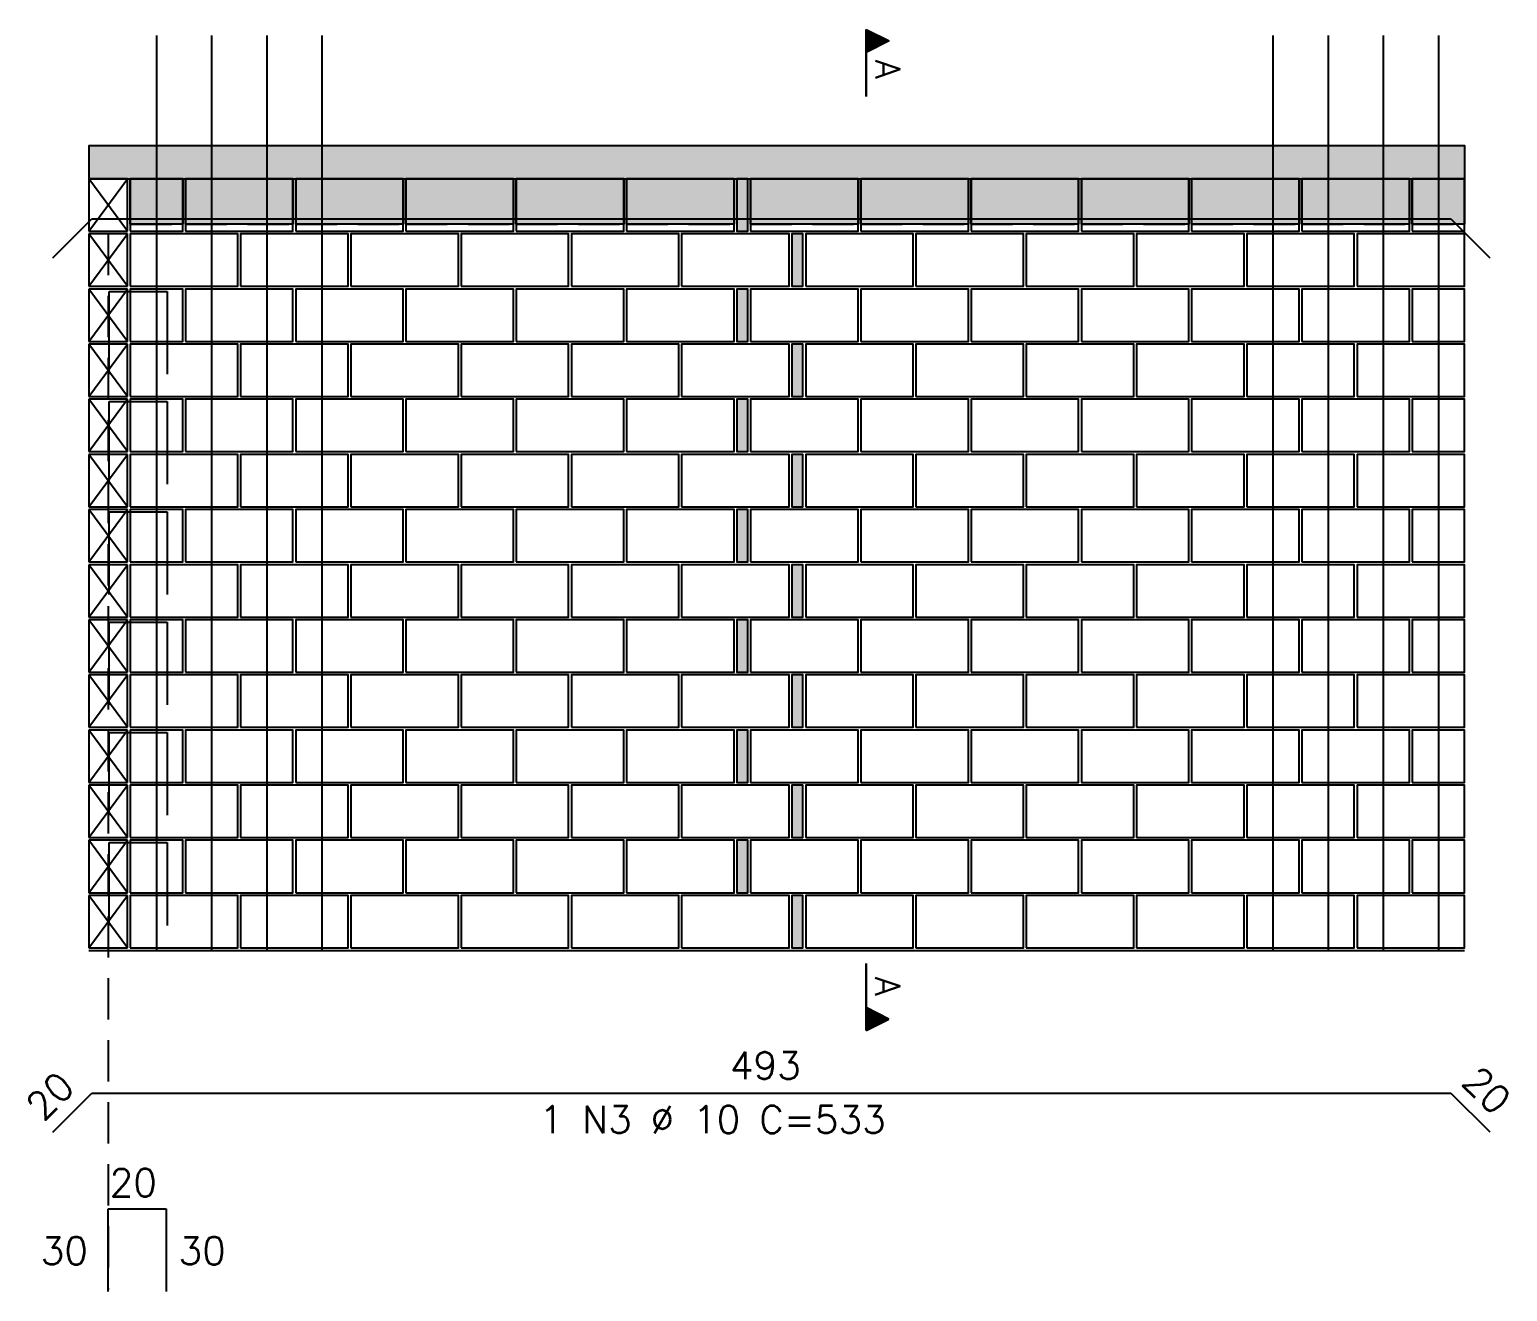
# Model space of a CAD drawing. Extents: x -1.9 to 86, y -1.5 to 61.
# Drawn here: x 6.36 to 17.08, y 24.85 to 34 of the extents above; entities that cross this region are included whole.
import ezdxf

# ---------------------------------------------------------------- set-up
doc = ezdxf.new("R2010")
doc.units = 0
doc.header["$MEASUREMENT"] = 0
doc.linetypes.add('ESTILO_TQS_0001', pattern=[0.45, 0.3, -0.15])
for name, color, linetype in [('PENA_01', 1, 'CONTINUOUS'), ('PENA_02', 2, 'CONTINUOUS'), ('PENA_03', 3, 'CONTINUOUS'), ('PENA_05', 5, 'CONTINUOUS'), ('PENA_09', 254, 'CONTINUOUS'), ('PENA_11', 252, 'CONTINUOUS'), ('PENA_25', 210, 'CONTINUOUS')]:
    doc.layers.add(name, color=color, linetype=linetype)
doc.styles.get("Standard").update_dxf_attribs({"font": 'ROMANS.SHX'})

msp = doc.modelspace()

# ---------------------------------------------------------------- linework, layer by layer
at = {"layer": 'PENA_01', "linetype": 'ESTILO_TQS_0001'}
msp.add_line((6.929399, 32.522185), (6.929399, 24.863572), dxfattribs=at)
at = {"layer": 'PENA_02', "linetype": 'Continuous'}
for p, q in [((7.069399, 32.922185), (6.789399, 32.922185)), ((6.789399, 32.922185), (6.789399, 32.542185)), ((7.069399, 32.542185), (7.069399, 32.922185)), ((6.789399, 32.542185), (7.069399, 32.542185)), ((7.069399, 32.522185), (6.789399, 32.522185)), ((6.789399, 32.522185), (6.789399, 32.142185)), ((7.069399, 32.142185), (7.069399, 32.522185)), ((6.789399, 32.142185), (7.069399, 32.142185)), ((7.069399, 32.122185), (6.789399, 32.122185)), ((6.789399, 32.122185), (6.789399, 31.742185)), ((7.069399, 31.742185), (7.069399, 32.122185)), ((6.789399, 31.742185), (7.069399, 31.742185)), ((7.069399, 31.722185), (6.789399, 31.722185)), ((6.789399, 31.722185), (6.789399, 31.342185)), ((7.069399, 31.342185), (7.069399, 31.722185)), ((6.789399, 31.342185), (7.069399, 31.342185)), ((7.069399, 31.322185), (6.789399, 31.322185)), ((6.789399, 31.322185), (6.789399, 30.942185)), ((7.069399, 30.942185), (7.069399, 31.322185)), ((6.789399, 30.942185), (7.069399, 30.942185)), ((7.069399, 30.922185), (6.789399, 30.922185)), ((6.789399, 30.922185), (6.789399, 30.542185)), ((7.069399, 30.542185), (7.069399, 30.922185)), ((6.789399, 30.542185), (7.069399, 30.542185)), ((7.069399, 30.522185), (6.789399, 30.522185)), ((6.789399, 30.522185), (6.789399, 30.142185)), ((7.069399, 30.142185), (7.069399, 30.522185)), ((6.789399, 30.142185), (7.069399, 30.142185)), ((7.069399, 30.122185), (6.789399, 30.122185)), ((6.789399, 30.122185), (6.789399, 29.742185)), ((7.069399, 29.742185), (7.069399, 30.122185)), ((6.789399, 29.742185), (7.069399, 29.742185)), ((7.069399, 29.722185), (6.789399, 29.722185)), ((6.789399, 29.722185), (6.789399, 29.342185)), ((7.069399, 29.342185), (7.069399, 29.722185)), ((6.789399, 29.342185), (7.069399, 29.342185)), ((7.069399, 29.322185), (6.789399, 29.322185)), ((6.789399, 29.322185), (6.789399, 28.942185)), ((7.069399, 28.942185), (7.069399, 29.322185)), ((6.789399, 28.942185), (7.069399, 28.942185)), ((7.069399, 28.922185), (6.789399, 28.922185)), ((6.789399, 28.922185), (6.789399, 28.542185)), ((7.069399, 28.542185), (7.069399, 28.922185)), ((6.789399, 28.542185), (7.069399, 28.542185)), ((7.069399, 28.522185), (6.789399, 28.522185)), ((6.789399, 28.522185), (6.789399, 28.142185)), ((7.069399, 28.142185), (7.069399, 28.522185)), ((6.789399, 28.142185), (7.069399, 28.142185)), ((7.069399, 28.122185), (6.789399, 28.122185)), ((6.789399, 28.122185), (6.789399, 27.742185)), ((7.069399, 27.742185), (7.069399, 28.122185)), ((6.789399, 27.742185), (7.069399, 27.742185)), ((7.069399, 27.722185), (6.789399, 27.722185)), ((6.789399, 27.722185), (6.789399, 27.342185)), ((7.069399, 27.342185), (7.069399, 27.722185)), ((6.789399, 27.342185), (7.069399, 27.342185)), ((6.789399, 27.322185), (16.769399, 27.322185))]:
    msp.add_line(p, q, dxfattribs=at)
at = {"layer": 'PENA_02', "linetype": 'ESTILO_TQS_0001'}
for p, q in [((7.089399, 32.592185), (7.469399, 32.592185)), ((7.489399, 32.592185), (8.269399, 32.592185)), ((8.289399, 32.592185), (9.069399, 32.592185)), ((9.089399, 32.592185), (9.869399, 32.592185)), ((9.889399, 32.592185), (10.669399, 32.592185)), ((10.689399, 32.592185), (11.469399, 32.592185)), ((11.589399, 32.592185), (12.369399, 32.592185)), ((12.389399, 32.592185), (13.169399, 32.592185)), ((13.189399, 32.592185), (13.969399, 32.592185)), ((13.989399, 32.592185), (14.769399, 32.592185)), ((14.789399, 32.592185), (15.569399, 32.592185)), ((15.589399, 32.592185), (16.369399, 32.592185)), ((16.389399, 32.592185), (16.769399, 32.592185))]:
    msp.add_line(p, q, dxfattribs=at)
at = {"layer": 'PENA_02', "linetype": 'Continuous'}
for points in [[(6.789399, 32.922185), (16.772645, 32.922185), (16.772645, 33.162185), (6.789399, 33.162185), (6.789399, 32.922185)], [(7.089399, 32.542185), (7.469399, 32.542185), (7.469399, 32.922185), (7.089399, 32.922185), (7.089399, 32.542185)], [(7.489399, 32.542185), (8.269399, 32.542185), (8.269399, 32.922185), (7.489399, 32.922185), (7.489399, 32.542185)], [(8.289399, 32.542185), (9.069399, 32.542185), (9.069399, 32.922185), (8.289399, 32.922185), (8.289399, 32.542185)], [(9.089399, 32.542185), (9.869399, 32.542185), (9.869399, 32.922185), (9.089399, 32.922185), (9.089399, 32.542185)], [(9.889399, 32.542185), (10.669399, 32.542185), (10.669399, 32.922185), (9.889399, 32.922185), (9.889399, 32.542185)], [(10.689399, 32.542185), (11.469399, 32.542185), (11.469399, 32.922185), (10.689399, 32.922185), (10.689399, 32.542185)], [(11.489399, 32.542185), (11.569399, 32.542185), (11.569399, 32.922185), (11.489399, 32.922185), (11.489399, 32.542185)], [(11.589399, 32.542185), (12.369399, 32.542185), (12.369399, 32.922185), (11.589399, 32.922185), (11.589399, 32.542185)], [(12.389399, 32.542185), (13.169399, 32.542185), (13.169399, 32.922185), (12.389399, 32.922185), (12.389399, 32.542185)], [(13.189399, 32.542185), (13.969399, 32.542185), (13.969399, 32.922185), (13.189399, 32.922185), (13.189399, 32.542185)], [(13.989399, 32.542185), (14.769399, 32.542185), (14.769399, 32.922185), (13.989399, 32.922185), (13.989399, 32.542185)], [(14.789399, 32.542185), (15.569399, 32.542185), (15.569399, 32.922185), (14.789399, 32.922185), (14.789399, 32.542185)], [(15.589399, 32.542185), (16.369399, 32.542185), (16.369399, 32.922185), (15.589399, 32.922185), (15.589399, 32.542185)], [(16.389399, 32.542185), (16.769399, 32.542185), (16.769399, 32.922185), (16.389399, 32.922185), (16.389399, 32.542185)], [(7.089399, 32.142185), (7.869399, 32.142185), (7.869399, 32.522185), (7.089399, 32.522185), (7.089399, 32.142185)], [(7.889399, 32.142185), (8.669399, 32.142185), (8.669399, 32.522185), (7.889399, 32.522185), (7.889399, 32.142185)], [(8.689399, 32.142185), (9.469399, 32.142185), (9.469399, 32.522185), (8.689399, 32.522185), (8.689399, 32.142185)], [(9.489399, 32.142185), (10.269399, 32.142185), (10.269399, 32.522185), (9.489399, 32.522185), (9.489399, 32.142185)], [(10.289399, 32.142185), (11.069399, 32.142185), (11.069399, 32.522185), (10.289399, 32.522185), (10.289399, 32.142185)], [(11.089399, 32.142185), (11.869399, 32.142185), (11.869399, 32.522185), (11.089399, 32.522185), (11.089399, 32.142185)], [(11.889399, 32.142185), (11.969399, 32.142185), (11.969399, 32.522185), (11.889399, 32.522185), (11.889399, 32.142185)], [(11.989399, 32.142185), (12.769399, 32.142185), (12.769399, 32.522185), (11.989399, 32.522185), (11.989399, 32.142185)], [(12.789399, 32.142185), (13.569399, 32.142185), (13.569399, 32.522185), (12.789399, 32.522185), (12.789399, 32.142185)], [(13.589399, 32.142185), (14.369399, 32.142185), (14.369399, 32.522185), (13.589399, 32.522185), (13.589399, 32.142185)], [(14.389399, 32.142185), (15.169399, 32.142185), (15.169399, 32.522185), (14.389399, 32.522185), (14.389399, 32.142185)], [(15.189399, 32.142185), (15.969399, 32.142185), (15.969399, 32.522185), (15.189399, 32.522185), (15.189399, 32.142185)], [(15.989399, 32.142185), (16.769399, 32.142185), (16.769399, 32.522185), (15.989399, 32.522185), (15.989399, 32.142185)], [(7.089399, 31.742185), (7.469399, 31.742185), (7.469399, 32.122185), (7.089399, 32.122185), (7.089399, 31.742185)], [(7.489399, 31.742185), (8.269399, 31.742185), (8.269399, 32.122185), (7.489399, 32.122185), (7.489399, 31.742185)], [(8.289399, 31.742185), (9.069399, 31.742185), (9.069399, 32.122185), (8.289399, 32.122185), (8.289399, 31.742185)], [(9.089399, 31.742185), (9.869399, 31.742185), (9.869399, 32.122185), (9.089399, 32.122185), (9.089399, 31.742185)], [(9.889399, 31.742185), (10.669399, 31.742185), (10.669399, 32.122185), (9.889399, 32.122185), (9.889399, 31.742185)], [(10.689399, 31.742185), (11.469399, 31.742185), (11.469399, 32.122185), (10.689399, 32.122185), (10.689399, 31.742185)], [(11.489399, 31.742185), (11.569399, 31.742185), (11.569399, 32.122185), (11.489399, 32.122185), (11.489399, 31.742185)], [(11.589399, 31.742185), (12.369399, 31.742185), (12.369399, 32.122185), (11.589399, 32.122185), (11.589399, 31.742185)], [(12.389399, 31.742185), (13.169399, 31.742185), (13.169399, 32.122185), (12.389399, 32.122185), (12.389399, 31.742185)], [(13.189399, 31.742185), (13.969399, 31.742185), (13.969399, 32.122185), (13.189399, 32.122185), (13.189399, 31.742185)], [(13.989399, 31.742185), (14.769399, 31.742185), (14.769399, 32.122185), (13.989399, 32.122185), (13.989399, 31.742185)], [(14.789399, 31.742185), (15.569399, 31.742185), (15.569399, 32.122185), (14.789399, 32.122185), (14.789399, 31.742185)], [(15.589399, 31.742185), (16.369399, 31.742185), (16.369399, 32.122185), (15.589399, 32.122185), (15.589399, 31.742185)], [(16.389399, 31.742185), (16.769399, 31.742185), (16.769399, 32.122185), (16.389399, 32.122185), (16.389399, 31.742185)], [(7.089399, 31.342185), (7.869399, 31.342185), (7.869399, 31.722185), (7.089399, 31.722185), (7.089399, 31.342185)], [(7.889399, 31.342185), (8.669399, 31.342185), (8.669399, 31.722185), (7.889399, 31.722185), (7.889399, 31.342185)], [(8.689399, 31.342185), (9.469399, 31.342185), (9.469399, 31.722185), (8.689399, 31.722185), (8.689399, 31.342185)], [(9.489399, 31.342185), (10.269399, 31.342185), (10.269399, 31.722185), (9.489399, 31.722185), (9.489399, 31.342185)], [(10.289399, 31.342185), (11.069399, 31.342185), (11.069399, 31.722185), (10.289399, 31.722185), (10.289399, 31.342185)], [(11.089399, 31.342185), (11.869399, 31.342185), (11.869399, 31.722185), (11.089399, 31.722185), (11.089399, 31.342185)], [(11.889399, 31.342185), (11.969399, 31.342185), (11.969399, 31.722185), (11.889399, 31.722185), (11.889399, 31.342185)], [(11.989399, 31.342185), (12.769399, 31.342185), (12.769399, 31.722185), (11.989399, 31.722185), (11.989399, 31.342185)], [(12.789399, 31.342185), (13.569399, 31.342185), (13.569399, 31.722185), (12.789399, 31.722185), (12.789399, 31.342185)], [(13.589399, 31.342185), (14.369399, 31.342185), (14.369399, 31.722185), (13.589399, 31.722185), (13.589399, 31.342185)], [(14.389399, 31.342185), (15.169399, 31.342185), (15.169399, 31.722185), (14.389399, 31.722185), (14.389399, 31.342185)], [(15.189399, 31.342185), (15.969399, 31.342185), (15.969399, 31.722185), (15.189399, 31.722185), (15.189399, 31.342185)], [(15.989399, 31.342185), (16.769399, 31.342185), (16.769399, 31.722185), (15.989399, 31.722185), (15.989399, 31.342185)], [(7.089399, 30.942185), (7.469399, 30.942185), (7.469399, 31.322185), (7.089399, 31.322185), (7.089399, 30.942185)], [(7.489399, 30.942185), (8.269399, 30.942185), (8.269399, 31.322185), (7.489399, 31.322185), (7.489399, 30.942185)], [(8.289399, 30.942185), (9.069399, 30.942185), (9.069399, 31.322185), (8.289399, 31.322185), (8.289399, 30.942185)], [(9.089399, 30.942185), (9.869399, 30.942185), (9.869399, 31.322185), (9.089399, 31.322185), (9.089399, 30.942185)], [(9.889399, 30.942185), (10.669399, 30.942185), (10.669399, 31.322185), (9.889399, 31.322185), (9.889399, 30.942185)], [(10.689399, 30.942185), (11.469399, 30.942185), (11.469399, 31.322185), (10.689399, 31.322185), (10.689399, 30.942185)], [(11.489399, 30.942185), (11.569399, 30.942185), (11.569399, 31.322185), (11.489399, 31.322185), (11.489399, 30.942185)], [(11.589399, 30.942185), (12.369399, 30.942185), (12.369399, 31.322185), (11.589399, 31.322185), (11.589399, 30.942185)], [(12.389399, 30.942185), (13.169399, 30.942185), (13.169399, 31.322185), (12.389399, 31.322185), (12.389399, 30.942185)], [(13.189399, 30.942185), (13.969399, 30.942185), (13.969399, 31.322185), (13.189399, 31.322185), (13.189399, 30.942185)], [(13.989399, 30.942185), (14.769399, 30.942185), (14.769399, 31.322185), (13.989399, 31.322185), (13.989399, 30.942185)], [(14.789399, 30.942185), (15.569399, 30.942185), (15.569399, 31.322185), (14.789399, 31.322185), (14.789399, 30.942185)], [(15.589399, 30.942185), (16.369399, 30.942185), (16.369399, 31.322185), (15.589399, 31.322185), (15.589399, 30.942185)], [(16.389399, 30.942185), (16.769399, 30.942185), (16.769399, 31.322185), (16.389399, 31.322185), (16.389399, 30.942185)], [(7.089399, 30.542185), (7.869399, 30.542185), (7.869399, 30.922185), (7.089399, 30.922185), (7.089399, 30.542185)], [(7.889399, 30.542185), (8.669399, 30.542185), (8.669399, 30.922185), (7.889399, 30.922185), (7.889399, 30.542185)], [(8.689399, 30.542185), (9.469399, 30.542185), (9.469399, 30.922185), (8.689399, 30.922185), (8.689399, 30.542185)], [(9.489399, 30.542185), (10.269399, 30.542185), (10.269399, 30.922185), (9.489399, 30.922185), (9.489399, 30.542185)], [(10.289399, 30.542185), (11.069399, 30.542185), (11.069399, 30.922185), (10.289399, 30.922185), (10.289399, 30.542185)], [(11.089399, 30.542185), (11.869399, 30.542185), (11.869399, 30.922185), (11.089399, 30.922185), (11.089399, 30.542185)], [(11.889399, 30.542185), (11.969399, 30.542185), (11.969399, 30.922185), (11.889399, 30.922185), (11.889399, 30.542185)], [(11.989399, 30.542185), (12.769399, 30.542185), (12.769399, 30.922185), (11.989399, 30.922185), (11.989399, 30.542185)], [(12.789399, 30.542185), (13.569399, 30.542185), (13.569399, 30.922185), (12.789399, 30.922185), (12.789399, 30.542185)], [(13.589399, 30.542185), (14.369399, 30.542185), (14.369399, 30.922185), (13.589399, 30.922185), (13.589399, 30.542185)], [(14.389399, 30.542185), (15.169399, 30.542185), (15.169399, 30.922185), (14.389399, 30.922185), (14.389399, 30.542185)], [(15.189399, 30.542185), (15.969399, 30.542185), (15.969399, 30.922185), (15.189399, 30.922185), (15.189399, 30.542185)], [(15.989399, 30.542185), (16.769399, 30.542185), (16.769399, 30.922185), (15.989399, 30.922185), (15.989399, 30.542185)], [(7.089399, 30.142185), (7.469399, 30.142185), (7.469399, 30.522185), (7.089399, 30.522185), (7.089399, 30.142185)], [(7.489399, 30.142185), (8.269399, 30.142185), (8.269399, 30.522185), (7.489399, 30.522185), (7.489399, 30.142185)], [(8.289399, 30.142185), (9.069399, 30.142185), (9.069399, 30.522185), (8.289399, 30.522185), (8.289399, 30.142185)], [(9.089399, 30.142185), (9.869399, 30.142185), (9.869399, 30.522185), (9.089399, 30.522185), (9.089399, 30.142185)], [(9.889399, 30.142185), (10.669399, 30.142185), (10.669399, 30.522185), (9.889399, 30.522185), (9.889399, 30.142185)], [(10.689399, 30.142185), (11.469399, 30.142185), (11.469399, 30.522185), (10.689399, 30.522185), (10.689399, 30.142185)], [(11.489399, 30.142185), (11.569399, 30.142185), (11.569399, 30.522185), (11.489399, 30.522185), (11.489399, 30.142185)], [(11.589399, 30.142185), (12.369399, 30.142185), (12.369399, 30.522185), (11.589399, 30.522185), (11.589399, 30.142185)], [(12.389399, 30.142185), (13.169399, 30.142185), (13.169399, 30.522185), (12.389399, 30.522185), (12.389399, 30.142185)], [(13.189399, 30.142185), (13.969399, 30.142185), (13.969399, 30.522185), (13.189399, 30.522185), (13.189399, 30.142185)], [(13.989399, 30.142185), (14.769399, 30.142185), (14.769399, 30.522185), (13.989399, 30.522185), (13.989399, 30.142185)], [(14.789399, 30.142185), (15.569399, 30.142185), (15.569399, 30.522185), (14.789399, 30.522185), (14.789399, 30.142185)], [(15.589399, 30.142185), (16.369399, 30.142185), (16.369399, 30.522185), (15.589399, 30.522185), (15.589399, 30.142185)], [(16.389399, 30.142185), (16.769399, 30.142185), (16.769399, 30.522185), (16.389399, 30.522185), (16.389399, 30.142185)], [(7.089399, 29.742185), (7.869399, 29.742185), (7.869399, 30.122185), (7.089399, 30.122185), (7.089399, 29.742185)], [(7.889399, 29.742185), (8.669399, 29.742185), (8.669399, 30.122185), (7.889399, 30.122185), (7.889399, 29.742185)], [(8.689399, 29.742185), (9.469399, 29.742185), (9.469399, 30.122185), (8.689399, 30.122185), (8.689399, 29.742185)], [(9.489399, 29.742185), (10.269399, 29.742185), (10.269399, 30.122185), (9.489399, 30.122185), (9.489399, 29.742185)], [(10.289399, 29.742185), (11.069399, 29.742185), (11.069399, 30.122185), (10.289399, 30.122185), (10.289399, 29.742185)], [(11.089399, 29.742185), (11.869399, 29.742185), (11.869399, 30.122185), (11.089399, 30.122185), (11.089399, 29.742185)], [(11.889399, 29.742185), (11.969399, 29.742185), (11.969399, 30.122185), (11.889399, 30.122185), (11.889399, 29.742185)], [(11.989399, 29.742185), (12.769399, 29.742185), (12.769399, 30.122185), (11.989399, 30.122185), (11.989399, 29.742185)], [(12.789399, 29.742185), (13.569399, 29.742185), (13.569399, 30.122185), (12.789399, 30.122185), (12.789399, 29.742185)], [(13.589399, 29.742185), (14.369399, 29.742185), (14.369399, 30.122185), (13.589399, 30.122185), (13.589399, 29.742185)], [(14.389399, 29.742185), (15.169399, 29.742185), (15.169399, 30.122185), (14.389399, 30.122185), (14.389399, 29.742185)], [(15.189399, 29.742185), (15.969399, 29.742185), (15.969399, 30.122185), (15.189399, 30.122185), (15.189399, 29.742185)], [(15.989399, 29.742185), (16.769399, 29.742185), (16.769399, 30.122185), (15.989399, 30.122185), (15.989399, 29.742185)], [(7.089399, 29.342185), (7.469399, 29.342185), (7.469399, 29.722185), (7.089399, 29.722185), (7.089399, 29.342185)], [(7.489399, 29.342185), (8.269399, 29.342185), (8.269399, 29.722185), (7.489399, 29.722185), (7.489399, 29.342185)], [(8.289399, 29.342185), (9.069399, 29.342185), (9.069399, 29.722185), (8.289399, 29.722185), (8.289399, 29.342185)], [(9.089399, 29.342185), (9.869399, 29.342185), (9.869399, 29.722185), (9.089399, 29.722185), (9.089399, 29.342185)], [(9.889399, 29.342185), (10.669399, 29.342185), (10.669399, 29.722185), (9.889399, 29.722185), (9.889399, 29.342185)], [(10.689399, 29.342185), (11.469399, 29.342185), (11.469399, 29.722185), (10.689399, 29.722185), (10.689399, 29.342185)], [(11.489399, 29.342185), (11.569399, 29.342185), (11.569399, 29.722185), (11.489399, 29.722185), (11.489399, 29.342185)], [(11.589399, 29.342185), (12.369399, 29.342185), (12.369399, 29.722185), (11.589399, 29.722185), (11.589399, 29.342185)], [(12.389399, 29.342185), (13.169399, 29.342185), (13.169399, 29.722185), (12.389399, 29.722185), (12.389399, 29.342185)], [(13.189399, 29.342185), (13.969399, 29.342185), (13.969399, 29.722185), (13.189399, 29.722185), (13.189399, 29.342185)], [(13.989399, 29.342185), (14.769399, 29.342185), (14.769399, 29.722185), (13.989399, 29.722185), (13.989399, 29.342185)], [(14.789399, 29.342185), (15.569399, 29.342185), (15.569399, 29.722185), (14.789399, 29.722185), (14.789399, 29.342185)], [(15.589399, 29.342185), (16.369399, 29.342185), (16.369399, 29.722185), (15.589399, 29.722185), (15.589399, 29.342185)], [(16.389399, 29.342185), (16.769399, 29.342185), (16.769399, 29.722185), (16.389399, 29.722185), (16.389399, 29.342185)], [(7.089399, 28.942185), (7.869399, 28.942185), (7.869399, 29.322185), (7.089399, 29.322185), (7.089399, 28.942185)], [(7.889399, 28.942185), (8.669399, 28.942185), (8.669399, 29.322185), (7.889399, 29.322185), (7.889399, 28.942185)], [(8.689399, 28.942185), (9.469399, 28.942185), (9.469399, 29.322185), (8.689399, 29.322185), (8.689399, 28.942185)], [(9.489399, 28.942185), (10.269399, 28.942185), (10.269399, 29.322185), (9.489399, 29.322185), (9.489399, 28.942185)], [(10.289399, 28.942185), (11.069399, 28.942185), (11.069399, 29.322185), (10.289399, 29.322185), (10.289399, 28.942185)], [(11.089399, 28.942185), (11.869399, 28.942185), (11.869399, 29.322185), (11.089399, 29.322185), (11.089399, 28.942185)], [(11.889399, 28.942185), (11.969399, 28.942185), (11.969399, 29.322185), (11.889399, 29.322185), (11.889399, 28.942185)], [(11.989399, 28.942185), (12.769399, 28.942185), (12.769399, 29.322185), (11.989399, 29.322185), (11.989399, 28.942185)], [(12.789399, 28.942185), (13.569399, 28.942185), (13.569399, 29.322185), (12.789399, 29.322185), (12.789399, 28.942185)], [(13.589399, 28.942185), (14.369399, 28.942185), (14.369399, 29.322185), (13.589399, 29.322185), (13.589399, 28.942185)], [(14.389399, 28.942185), (15.169399, 28.942185), (15.169399, 29.322185), (14.389399, 29.322185), (14.389399, 28.942185)], [(15.189399, 28.942185), (15.969399, 28.942185), (15.969399, 29.322185), (15.189399, 29.322185), (15.189399, 28.942185)], [(15.989399, 28.942185), (16.769399, 28.942185), (16.769399, 29.322185), (15.989399, 29.322185), (15.989399, 28.942185)], [(7.089399, 28.542185), (7.469399, 28.542185), (7.469399, 28.922185), (7.089399, 28.922185), (7.089399, 28.542185)], [(7.489399, 28.542185), (8.269399, 28.542185), (8.269399, 28.922185), (7.489399, 28.922185), (7.489399, 28.542185)], [(8.289399, 28.542185), (9.069399, 28.542185), (9.069399, 28.922185), (8.289399, 28.922185), (8.289399, 28.542185)], [(9.089399, 28.542185), (9.869399, 28.542185), (9.869399, 28.922185), (9.089399, 28.922185), (9.089399, 28.542185)], [(9.889399, 28.542185), (10.669399, 28.542185), (10.669399, 28.922185), (9.889399, 28.922185), (9.889399, 28.542185)], [(10.689399, 28.542185), (11.469399, 28.542185), (11.469399, 28.922185), (10.689399, 28.922185), (10.689399, 28.542185)], [(11.489399, 28.542185), (11.569399, 28.542185), (11.569399, 28.922185), (11.489399, 28.922185), (11.489399, 28.542185)], [(11.589399, 28.542185), (12.369399, 28.542185), (12.369399, 28.922185), (11.589399, 28.922185), (11.589399, 28.542185)], [(12.389399, 28.542185), (13.169399, 28.542185), (13.169399, 28.922185), (12.389399, 28.922185), (12.389399, 28.542185)], [(13.189399, 28.542185), (13.969399, 28.542185), (13.969399, 28.922185), (13.189399, 28.922185), (13.189399, 28.542185)], [(13.989399, 28.542185), (14.769399, 28.542185), (14.769399, 28.922185), (13.989399, 28.922185), (13.989399, 28.542185)], [(14.789399, 28.542185), (15.569399, 28.542185), (15.569399, 28.922185), (14.789399, 28.922185), (14.789399, 28.542185)], [(15.589399, 28.542185), (16.369399, 28.542185), (16.369399, 28.922185), (15.589399, 28.922185), (15.589399, 28.542185)], [(16.389399, 28.542185), (16.769399, 28.542185), (16.769399, 28.922185), (16.389399, 28.922185), (16.389399, 28.542185)], [(7.089399, 28.142185), (7.869399, 28.142185), (7.869399, 28.522185), (7.089399, 28.522185), (7.089399, 28.142185)], [(7.889399, 28.142185), (8.669399, 28.142185), (8.669399, 28.522185), (7.889399, 28.522185), (7.889399, 28.142185)], [(8.689399, 28.142185), (9.469399, 28.142185), (9.469399, 28.522185), (8.689399, 28.522185), (8.689399, 28.142185)], [(9.489399, 28.142185), (10.269399, 28.142185), (10.269399, 28.522185), (9.489399, 28.522185), (9.489399, 28.142185)], [(10.289399, 28.142185), (11.069399, 28.142185), (11.069399, 28.522185), (10.289399, 28.522185), (10.289399, 28.142185)], [(11.089399, 28.142185), (11.869399, 28.142185), (11.869399, 28.522185), (11.089399, 28.522185), (11.089399, 28.142185)], [(11.889399, 28.142185), (11.969399, 28.142185), (11.969399, 28.522185), (11.889399, 28.522185), (11.889399, 28.142185)], [(11.989399, 28.142185), (12.769399, 28.142185), (12.769399, 28.522185), (11.989399, 28.522185), (11.989399, 28.142185)], [(12.789399, 28.142185), (13.569399, 28.142185), (13.569399, 28.522185), (12.789399, 28.522185), (12.789399, 28.142185)], [(13.589399, 28.142185), (14.369399, 28.142185), (14.369399, 28.522185), (13.589399, 28.522185), (13.589399, 28.142185)], [(14.389399, 28.142185), (15.169399, 28.142185), (15.169399, 28.522185), (14.389399, 28.522185), (14.389399, 28.142185)], [(15.189399, 28.142185), (15.969399, 28.142185), (15.969399, 28.522185), (15.189399, 28.522185), (15.189399, 28.142185)], [(15.989399, 28.142185), (16.769399, 28.142185), (16.769399, 28.522185), (15.989399, 28.522185), (15.989399, 28.142185)], [(7.089399, 27.742185), (7.469399, 27.742185), (7.469399, 28.122185), (7.089399, 28.122185), (7.089399, 27.742185)], [(7.489399, 27.742185), (8.269399, 27.742185), (8.269399, 28.122185), (7.489399, 28.122185), (7.489399, 27.742185)], [(8.289399, 27.742185), (9.069399, 27.742185), (9.069399, 28.122185), (8.289399, 28.122185), (8.289399, 27.742185)], [(9.089399, 27.742185), (9.869399, 27.742185), (9.869399, 28.122185), (9.089399, 28.122185), (9.089399, 27.742185)], [(9.889399, 27.742185), (10.669399, 27.742185), (10.669399, 28.122185), (9.889399, 28.122185), (9.889399, 27.742185)], [(10.689399, 27.742185), (11.469399, 27.742185), (11.469399, 28.122185), (10.689399, 28.122185), (10.689399, 27.742185)], [(11.489399, 27.742185), (11.569399, 27.742185), (11.569399, 28.122185), (11.489399, 28.122185), (11.489399, 27.742185)], [(11.589399, 27.742185), (12.369399, 27.742185), (12.369399, 28.122185), (11.589399, 28.122185), (11.589399, 27.742185)], [(12.389399, 27.742185), (13.169399, 27.742185), (13.169399, 28.122185), (12.389399, 28.122185), (12.389399, 27.742185)], [(13.189399, 27.742185), (13.969399, 27.742185), (13.969399, 28.122185), (13.189399, 28.122185), (13.189399, 27.742185)], [(13.989399, 27.742185), (14.769399, 27.742185), (14.769399, 28.122185), (13.989399, 28.122185), (13.989399, 27.742185)], [(14.789399, 27.742185), (15.569399, 27.742185), (15.569399, 28.122185), (14.789399, 28.122185), (14.789399, 27.742185)], [(15.589399, 27.742185), (16.369399, 27.742185), (16.369399, 28.122185), (15.589399, 28.122185), (15.589399, 27.742185)], [(16.389399, 27.742185), (16.769399, 27.742185), (16.769399, 28.122185), (16.389399, 28.122185), (16.389399, 27.742185)], [(7.089399, 27.342185), (7.869399, 27.342185), (7.869399, 27.722185), (7.089399, 27.722185), (7.089399, 27.342185)], [(7.889399, 27.342185), (8.669399, 27.342185), (8.669399, 27.722185), (7.889399, 27.722185), (7.889399, 27.342185)], [(8.689399, 27.342185), (9.469399, 27.342185), (9.469399, 27.722185), (8.689399, 27.722185), (8.689399, 27.342185)], [(9.489399, 27.342185), (10.269399, 27.342185), (10.269399, 27.722185), (9.489399, 27.722185), (9.489399, 27.342185)], [(10.289399, 27.342185), (11.069399, 27.342185), (11.069399, 27.722185), (10.289399, 27.722185), (10.289399, 27.342185)], [(11.089399, 27.342185), (11.869399, 27.342185), (11.869399, 27.722185), (11.089399, 27.722185), (11.089399, 27.342185)], [(11.889399, 27.342185), (11.969399, 27.342185), (11.969399, 27.722185), (11.889399, 27.722185), (11.889399, 27.342185)], [(11.989399, 27.342185), (12.769399, 27.342185), (12.769399, 27.722185), (11.989399, 27.722185), (11.989399, 27.342185)], [(12.789399, 27.342185), (13.569399, 27.342185), (13.569399, 27.722185), (12.789399, 27.722185), (12.789399, 27.342185)], [(13.589399, 27.342185), (14.369399, 27.342185), (14.369399, 27.722185), (13.589399, 27.722185), (13.589399, 27.342185)], [(14.389399, 27.342185), (15.169399, 27.342185), (15.169399, 27.722185), (14.389399, 27.722185), (14.389399, 27.342185)], [(15.189399, 27.342185), (15.969399, 27.342185), (15.969399, 27.722185), (15.189399, 27.722185), (15.189399, 27.342185)], [(15.989399, 27.342185), (16.769399, 27.342185), (16.769399, 27.722185), (15.989399, 27.722185), (15.989399, 27.342185)]]:
    msp.add_lwpolyline(points, dxfattribs=at)
at = {"layer": 'PENA_03', "linetype": 'Continuous'}
for p, q in [((12.42787, 33.518542), (12.42787, 34.004924)), ((12.42787, 34.004924), (12.593803, 33.921958)), ((12.428565, 34.003796), (12.592242, 33.921958)), ((12.428566, 34.003796), (12.428566, 33.840119)), ((12.440634, 33.998542), (12.440634, 33.845373)), ((12.453398, 33.99216), (12.453398, 33.851755)), ((12.593803, 33.921958), (12.428565, 33.839339)), ((12.592242, 33.921958), (12.428566, 33.840119)), ((12.466162, 33.985778), (12.466162, 33.858137)), ((12.478926, 33.979396), (12.478926, 33.864519)), ((12.49169, 33.973014), (12.49169, 33.870901)), ((12.504454, 33.966632), (12.504454, 33.877283)), ((12.517218, 33.96025), (12.517218, 33.883665)), ((12.529982, 33.953868), (12.529982, 33.890047)), ((12.542746, 33.947486), (12.542746, 33.896429)), ((12.55551, 33.941104), (12.55551, 33.902811)), ((12.568275, 33.934722), (12.568275, 33.909193)), ((12.581039, 33.92834), (12.581039, 33.915576)), ((12.428566, 33.839339), (12.428566, 33.518542)), ((6.789399, 32.542185), (7.069399, 32.922185)), ((7.069399, 32.542185), (6.789399, 32.922185)), ((6.789399, 32.142185), (7.069399, 32.522185)), ((7.069399, 32.142185), (6.789399, 32.522185)), ((6.789399, 31.742185), (7.069399, 32.122185)), ((7.069399, 31.742185), (6.789399, 32.122185)), ((6.789399, 31.342185), (7.069399, 31.722185)), ((7.069399, 31.342185), (6.789399, 31.722185)), ((6.789399, 30.942185), (7.069399, 31.322185)), ((7.069399, 30.942185), (6.789399, 31.322185)), ((6.789399, 30.542185), (7.069399, 30.922185)), ((7.069399, 30.542185), (6.789399, 30.922185)), ((6.789399, 30.142185), (7.069399, 30.522185)), ((7.069399, 30.142185), (6.789399, 30.522185)), ((6.789399, 29.742185), (7.069399, 30.122185)), ((7.069399, 29.742185), (6.789399, 30.122185)), ((6.789399, 29.342185), (7.069399, 29.722185)), ((7.069399, 29.342185), (6.789399, 29.722185)), ((6.789399, 28.942185), (7.069399, 29.322185)), ((7.069399, 28.942185), (6.789399, 29.322185)), ((6.789399, 28.542185), (7.069399, 28.922185)), ((7.069399, 28.542185), (6.789399, 28.922185)), ((6.789399, 28.142185), (7.069399, 28.522185)), ((7.069399, 28.142185), (6.789399, 28.522185)), ((6.789399, 27.742185), (7.069399, 28.122185)), ((7.069399, 27.742185), (6.789399, 28.122185)), ((6.789399, 27.342185), (7.069399, 27.722185)), ((7.069399, 27.342185), (6.789399, 27.722185)), ((12.427174, 27.228872), (12.427174, 26.74249)), ((12.42787, 26.908075), (12.42787, 27.228872)), ((12.427174, 26.74249), (12.593107, 26.825456)), ((12.593107, 26.825456), (12.427869, 26.908075)), ((12.427869, 26.743618), (12.591546, 26.825456)), ((12.42787, 26.743618), (12.42787, 26.907295)), ((12.591546, 26.825456), (12.42787, 26.907295)), ((12.439938, 26.748872), (12.439938, 26.902041)), ((12.452702, 26.755254), (12.452702, 26.895659)), ((12.465466, 26.761636), (12.465466, 26.889277)), ((12.47823, 26.768018), (12.47823, 26.882895)), ((12.490994, 26.7744), (12.490994, 26.876513)), ((12.503758, 26.780782), (12.503758, 26.870131)), ((12.516522, 26.787164), (12.516522, 26.863749)), ((12.529286, 26.793546), (12.529286, 26.857367)), ((12.54205, 26.799928), (12.54205, 26.850985)), ((12.554814, 26.80631), (12.554814, 26.844603)), ((12.567579, 26.812692), (12.567579, 26.838221)), ((12.580343, 26.819074), (12.580343, 26.831838))]:
    msp.add_line(p, q, dxfattribs=at)
at = {"layer": 'PENA_05', "linetype": 'Continuous'}
for p, q in [((6.527389, 32.349149), (6.810231, 32.631992)), ((6.810231, 32.631992), (16.669229, 32.632351)), ((16.669229, 32.632351), (16.952071, 32.349508)), ((6.936752, 31.505147), (6.936752, 32.105147)), ((6.936752, 32.105147), (7.356752, 32.105147)), ((7.356752, 32.105147), (7.356752, 31.505147)), ((6.936752, 30.705147), (6.936752, 31.305147)), ((6.936752, 31.305147), (7.356752, 31.305147)), ((7.356752, 31.305147), (7.356752, 30.705147)), ((6.936752, 29.905147), (6.936752, 30.505147)), ((6.936752, 30.505147), (7.356752, 30.505147)), ((7.356752, 30.505147), (7.356752, 29.905147)), ((6.936752, 29.104281), (6.936752, 29.704281)), ((6.936752, 29.704281), (7.356752, 29.704281)), ((7.356752, 29.704281), (7.356752, 29.104281)), ((6.936752, 28.305147), (6.936752, 28.905147)), ((6.936752, 28.905147), (7.356752, 28.905147)), ((7.356752, 28.905147), (7.356752, 28.305147)), ((6.936752, 27.505147), (6.936752, 28.105147)), ((6.936752, 28.105147), (7.356752, 28.105147)), ((7.356752, 28.105147), (7.356752, 27.505147)), ((6.527389, 26.005419), (6.810231, 26.288262)), ((6.810231, 26.288262), (16.669229, 26.288621)), ((16.669229, 26.288621), (16.952071, 26.005778)), ((6.929399, 24.848839), (6.929399, 25.448839)), ((6.929399, 25.448839), (7.349399, 25.448839)), ((7.349399, 25.448839), (7.349399, 24.848839))]:
    msp.add_line(p, q, dxfattribs=at)
for points in [[(7.279399, 33.962185), (7.279399, 27.322185)], [(7.679399, 33.962185), (7.679399, 27.322185)], [(8.079399, 33.962185), (8.079399, 27.322185)], [(8.479399, 33.962185), (8.479399, 27.322185)], [(15.379399, 33.962185), (15.379399, 27.322185)], [(15.779399, 33.962185), (15.779399, 27.322185)], [(16.179399, 33.962185), (16.179399, 27.322185)], [(16.579399, 33.962185), (16.579399, 27.322185)]]:
    msp.add_lwpolyline(points, dxfattribs=at)
at = {"layer": 'PENA_09', "linetype": 'Continuous'}
for points in [[(7.089399, 32.592185), (7.089399, 32.922185), (7.469399, 32.922185), (7.469399, 32.592185), (7.089399, 32.592185)], [(7.489399, 32.592185), (7.489399, 32.922185), (8.269399, 32.922185), (8.269399, 32.592185), (7.489399, 32.592185)], [(8.289399, 32.592185), (8.289399, 32.922185), (9.069399, 32.922185), (9.069399, 32.592185), (8.289399, 32.592185)], [(9.089399, 32.592185), (9.089399, 32.922185), (9.869399, 32.922185), (9.869399, 32.592185), (9.089399, 32.592185)], [(9.889399, 32.592185), (9.889399, 32.922185), (10.669399, 32.922185), (10.669399, 32.592185), (9.889399, 32.592185)], [(10.689399, 32.592185), (10.689399, 32.922185), (11.469399, 32.922185), (11.469399, 32.592185), (10.689399, 32.592185)], [(11.589399, 32.592185), (11.589399, 32.922185), (12.369399, 32.922185), (12.369399, 32.592185), (11.589399, 32.592185)], [(12.389399, 32.592185), (12.389399, 32.922185), (13.169399, 32.922185), (13.169399, 32.592185), (12.389399, 32.592185)], [(13.189399, 32.592185), (13.189399, 32.922185), (13.969399, 32.922185), (13.969399, 32.592185), (13.189399, 32.592185)], [(13.989399, 32.592185), (13.989399, 32.922185), (14.769399, 32.922185), (14.769399, 32.592185), (13.989399, 32.592185)], [(14.789399, 32.592185), (14.789399, 32.922185), (15.569399, 32.922185), (15.569399, 32.592185), (14.789399, 32.592185)], [(15.589399, 32.592185), (15.589399, 32.922185), (16.369399, 32.922185), (16.369399, 32.592185), (15.589399, 32.592185)], [(16.389399, 32.592185), (16.389399, 32.922185), (16.769399, 32.922185), (16.769399, 32.592185), (16.389399, 32.592185)]]:
    msp.add_lwpolyline(points, dxfattribs=at)
for points in [[(7.089399, 32.592185), (7.089399, 32.922185), (7.469399, 32.922185)], [(7.089399, 32.592185), (7.469399, 32.922185), (7.469399, 32.592185)], [(7.489399, 32.592185), (7.489399, 32.922185), (8.269399, 32.922185)], [(7.489399, 32.592185), (8.269399, 32.922185), (8.269399, 32.592185)], [(8.289399, 32.592185), (8.289399, 32.922185), (9.069399, 32.922185)], [(8.289399, 32.592185), (9.069399, 32.922185), (9.069399, 32.592185)], [(9.089399, 32.592185), (9.089399, 32.922185), (9.869399, 32.922185)], [(9.089399, 32.592185), (9.869399, 32.922185), (9.869399, 32.592185)], [(9.889399, 32.592185), (9.889399, 32.922185), (10.669399, 32.922185)], [(9.889399, 32.592185), (10.669399, 32.922185), (10.669399, 32.592185)], [(10.689399, 32.592185), (10.689399, 32.922185), (11.469399, 32.922185)], [(10.689399, 32.592185), (11.469399, 32.922185), (11.469399, 32.592185)], [(11.589399, 32.592185), (11.589399, 32.922185), (12.369399, 32.922185)], [(11.589399, 32.592185), (12.369399, 32.922185), (12.369399, 32.592185)], [(12.389399, 32.592185), (12.389399, 32.922185), (13.169399, 32.922185)], [(12.389399, 32.592185), (13.169399, 32.922185), (13.169399, 32.592185)], [(13.189399, 32.592185), (13.189399, 32.922185), (13.969399, 32.922185)], [(13.189399, 32.592185), (13.969399, 32.922185), (13.969399, 32.592185)], [(13.989399, 32.592185), (13.989399, 32.922185), (14.769399, 32.922185)], [(13.989399, 32.592185), (14.769399, 32.922185), (14.769399, 32.592185)], [(14.789399, 32.592185), (14.789399, 32.922185), (15.569399, 32.922185)], [(14.789399, 32.592185), (15.569399, 32.922185), (15.569399, 32.592185)], [(15.589399, 32.592185), (15.589399, 32.922185), (16.369399, 32.922185)], [(15.589399, 32.592185), (16.369399, 32.922185), (16.369399, 32.592185)], [(16.389399, 32.592185), (16.389399, 32.922185), (16.769399, 32.922185)], [(16.389399, 32.592185), (16.769399, 32.922185), (16.769399, 32.592185)], [(7.089399, 32.592185), (7.469399, 32.592185), (7.089399, 32.592185)], [(7.489399, 32.592185), (8.269399, 32.592185), (7.489399, 32.592185)], [(8.289399, 32.592185), (9.069399, 32.592185), (8.289399, 32.592185)], [(9.089399, 32.592185), (9.869399, 32.592185), (9.089399, 32.592185)], [(9.889399, 32.592185), (10.669399, 32.592185), (9.889399, 32.592185)], [(10.689399, 32.592185), (11.469399, 32.592185), (10.689399, 32.592185)], [(11.589399, 32.592185), (12.369399, 32.592185), (11.589399, 32.592185)], [(12.389399, 32.592185), (13.169399, 32.592185), (12.389399, 32.592185)], [(13.189399, 32.592185), (13.969399, 32.592185), (13.189399, 32.592185)], [(13.989399, 32.592185), (14.769399, 32.592185), (13.989399, 32.592185)], [(14.789399, 32.592185), (15.569399, 32.592185), (14.789399, 32.592185)], [(15.589399, 32.592185), (16.369399, 32.592185), (15.589399, 32.592185)], [(16.389399, 32.592185), (16.769399, 32.592185), (16.389399, 32.592185)]]:
    msp.add_solid(points, dxfattribs=at)
at = {"layer": 'PENA_11', "linetype": 'Continuous'}
for points in [[(6.789399, 32.922185), (16.772645, 32.922185), (16.772645, 33.162185)], [(6.789399, 32.922185), (16.772645, 33.162185), (6.789399, 33.162185)], [(6.789399, 32.922185), (6.789399, 33.162185), (6.789399, 32.922185)]]:
    msp.add_solid(points, dxfattribs=at)
at = {"layer": 'PENA_25', "linetype": 'Continuous'}
for points in [[(11.569399, 32.922185), (11.489399, 32.922185), (11.489399, 32.542185), (11.569399, 32.542185), (11.569399, 32.922185)], [(11.969399, 32.522185), (11.889399, 32.522185), (11.889399, 32.142185), (11.969399, 32.142185), (11.969399, 32.522185)], [(11.569399, 32.122185), (11.489399, 32.122185), (11.489399, 31.742185), (11.569399, 31.742185), (11.569399, 32.122185)], [(11.969399, 31.722185), (11.889399, 31.722185), (11.889399, 31.342185), (11.969399, 31.342185), (11.969399, 31.722185)], [(11.569399, 31.322185), (11.489399, 31.322185), (11.489399, 30.942185), (11.569399, 30.942185), (11.569399, 31.322185)], [(11.969399, 30.922185), (11.889399, 30.922185), (11.889399, 30.542185), (11.969399, 30.542185), (11.969399, 30.922185)], [(11.569399, 30.522185), (11.489399, 30.522185), (11.489399, 30.142185), (11.569399, 30.142185), (11.569399, 30.522185)], [(11.969399, 30.122185), (11.889399, 30.122185), (11.889399, 29.742185), (11.969399, 29.742185), (11.969399, 30.122185)], [(11.569399, 29.722185), (11.489399, 29.722185), (11.489399, 29.342185), (11.569399, 29.342185), (11.569399, 29.722185)], [(11.969399, 29.322185), (11.889399, 29.322185), (11.889399, 28.942185), (11.969399, 28.942185), (11.969399, 29.322185)], [(11.569399, 28.922185), (11.489399, 28.922185), (11.489399, 28.542185), (11.569399, 28.542185), (11.569399, 28.922185)], [(11.969399, 28.522185), (11.889399, 28.522185), (11.889399, 28.142185), (11.969399, 28.142185), (11.969399, 28.522185)], [(11.569399, 28.122185), (11.489399, 28.122185), (11.489399, 27.742185), (11.569399, 27.742185), (11.569399, 28.122185)], [(11.969399, 27.722185), (11.889399, 27.722185), (11.889399, 27.342185), (11.969399, 27.342185), (11.969399, 27.722185)]]:
    msp.add_lwpolyline(points, dxfattribs=at)
for points in [[(11.569399, 32.922185), (11.489399, 32.922185), (11.489399, 32.542185)], [(11.569399, 32.922185), (11.489399, 32.542185), (11.569399, 32.542185)], [(11.569399, 32.922185), (11.569399, 32.542185), (11.569399, 32.922185)], [(11.969399, 32.522185), (11.889399, 32.522185), (11.889399, 32.142185)], [(11.969399, 32.522185), (11.889399, 32.142185), (11.969399, 32.142185)], [(11.969399, 32.522185), (11.969399, 32.142185), (11.969399, 32.522185)], [(11.569399, 32.122185), (11.489399, 32.122185), (11.489399, 31.742185)], [(11.569399, 32.122185), (11.489399, 31.742185), (11.569399, 31.742185)], [(11.569399, 32.122185), (11.569399, 31.742185), (11.569399, 32.122185)], [(11.969399, 31.722185), (11.889399, 31.722185), (11.889399, 31.342185)], [(11.969399, 31.722185), (11.889399, 31.342185), (11.969399, 31.342185)], [(11.969399, 31.722185), (11.969399, 31.342185), (11.969399, 31.722185)], [(11.569399, 31.322185), (11.489399, 31.322185), (11.489399, 30.942185)], [(11.569399, 31.322185), (11.489399, 30.942185), (11.569399, 30.942185)], [(11.569399, 31.322185), (11.569399, 30.942185), (11.569399, 31.322185)], [(11.969399, 30.922185), (11.889399, 30.922185), (11.889399, 30.542185)], [(11.969399, 30.922185), (11.889399, 30.542185), (11.969399, 30.542185)], [(11.969399, 30.922185), (11.969399, 30.542185), (11.969399, 30.922185)], [(11.569399, 30.522185), (11.489399, 30.522185), (11.489399, 30.142185)], [(11.569399, 30.522185), (11.489399, 30.142185), (11.569399, 30.142185)], [(11.569399, 30.522185), (11.569399, 30.142185), (11.569399, 30.522185)], [(11.969399, 30.122185), (11.889399, 30.122185), (11.889399, 29.742185)], [(11.969399, 30.122185), (11.889399, 29.742185), (11.969399, 29.742185)], [(11.969399, 30.122185), (11.969399, 29.742185), (11.969399, 30.122185)], [(11.569399, 29.722185), (11.489399, 29.722185), (11.489399, 29.342185)], [(11.569399, 29.722185), (11.489399, 29.342185), (11.569399, 29.342185)], [(11.569399, 29.722185), (11.569399, 29.342185), (11.569399, 29.722185)], [(11.969399, 29.322185), (11.889399, 29.322185), (11.889399, 28.942185)], [(11.969399, 29.322185), (11.889399, 28.942185), (11.969399, 28.942185)], [(11.969399, 29.322185), (11.969399, 28.942185), (11.969399, 29.322185)], [(11.569399, 28.922185), (11.489399, 28.922185), (11.489399, 28.542185)], [(11.569399, 28.922185), (11.489399, 28.542185), (11.569399, 28.542185)], [(11.569399, 28.922185), (11.569399, 28.542185), (11.569399, 28.922185)], [(11.969399, 28.522185), (11.889399, 28.522185), (11.889399, 28.142185)], [(11.969399, 28.522185), (11.889399, 28.142185), (11.969399, 28.142185)], [(11.969399, 28.522185), (11.969399, 28.142185), (11.969399, 28.522185)], [(11.569399, 28.122185), (11.489399, 28.122185), (11.489399, 27.742185)], [(11.569399, 28.122185), (11.489399, 27.742185), (11.569399, 27.742185)], [(11.569399, 28.122185), (11.569399, 27.742185), (11.569399, 28.122185)], [(11.969399, 27.722185), (11.889399, 27.722185), (11.889399, 27.342185)], [(11.969399, 27.722185), (11.889399, 27.342185), (11.969399, 27.342185)], [(11.969399, 27.722185), (11.969399, 27.342185), (11.969399, 27.722185)]]:
    msp.add_solid(points, dxfattribs=at)

# ---------------------------------------------------------------- texts
at = {"layer": 'PENA_03', "linetype": 'Continuous'}
for s, height, rotation, p in [('A', 0.18, 270, (12.494899, 33.786525)), ('A', 0.18, 270, (12.494203, 27.132318)), ('493', 0.2, 0.002086, (11.439726, 26.38843)), ('20', 0.2, 45, (6.456678, 26.07613)), ('20', 0.2, 315, (16.739939, 26.359331))]:
    msp.add_text(s, height=height, rotation=rotation, dxfattribs=at).set_placement(p)
for s, p in [('1 N3 %%c 10 C=533', (10.057922, 25.996451)), ('20', (6.939399, 25.538839)), ('30', (6.439399, 25.043839)), ('30', (7.439399, 25.043839))]:
    msp.add_text(s, height=0.2, dxfattribs=at).set_placement(p)

doc.saveas('drawing.dxf')
